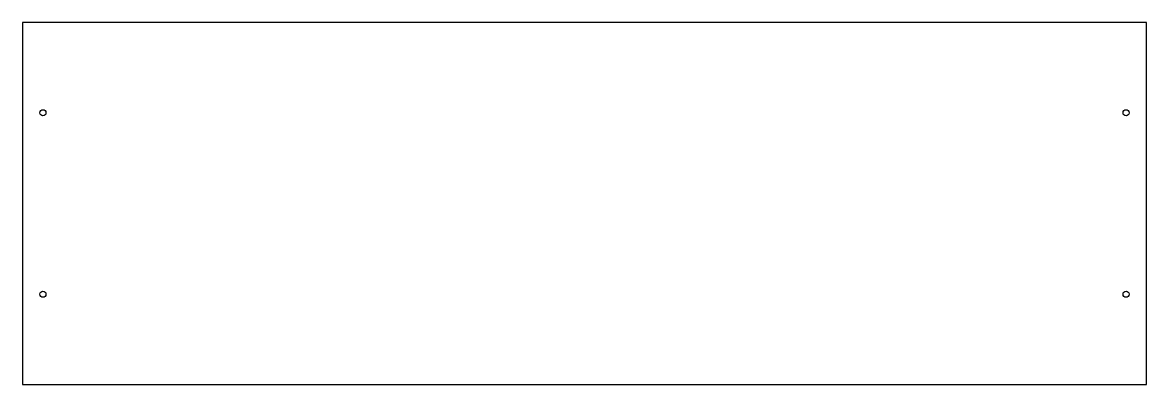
# Model space of a CAD drawing. Header units: millimetres. Extents: x 0 to 550, y -187 to -9.
import ezdxf

# ---------------------------------------------------------------- set-up
doc = ezdxf.new("R2010")
doc.units = ezdxf.units.MM
doc.layers.add('Shape2DView002', color=7, linetype='CONTINUOUS')

msp = doc.modelspace()

# ---------------------------------------------------------------- linework, layer by layer
at = {"layer": 'Shape2DView002'}
for p, q in [((-0.5, -9.2), (-0.5, -186.7)), ((549.5, -9.2), (-0.5, -9.2)), ((549.5, -186.7), (549.5, -9.2)), ((-0.5, -186.7), (549.5, -186.7))]:
    msp.add_line(p, q, dxfattribs=at)
for centre in [(9.5, -53.5), (539.5, -53.5), (9.5, -142.4), (539.5, -142.4)]:
    msp.add_circle(centre, 1.5, dxfattribs=at)

doc.saveas('drawing.dxf')
